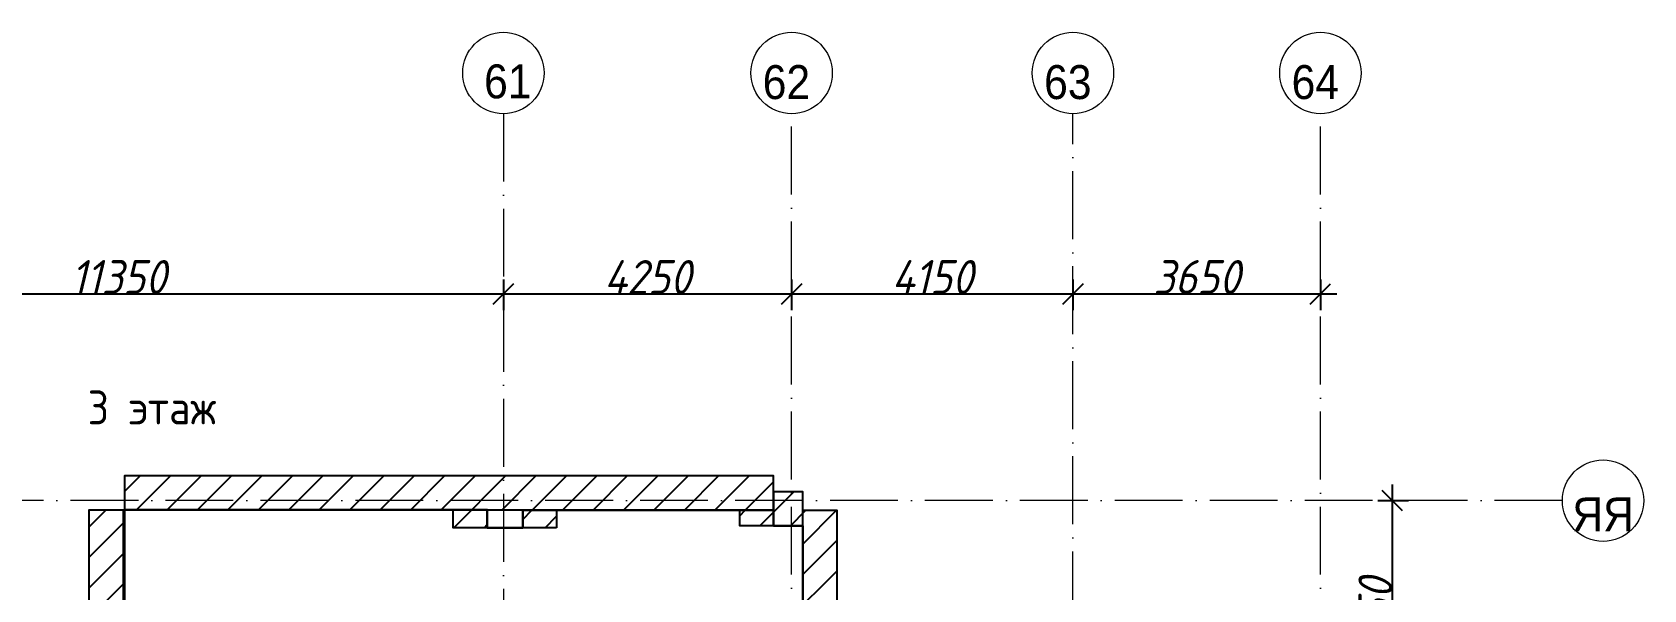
# Model space of a CAD drawing. Header units: millimetres. Extents: x 6277 to 253996, y -115614 to 184496.
# Drawn here: x 116585 to 140352, y 119193 to 127406 of the extents above; entities that cross this region are included whole.
import ezdxf

# ---------------------------------------------------------------- set-up
doc = ezdxf.new("R2010")
doc.units = ezdxf.units.MM
doc.linetypes.add('50_200_ШТРИХ_1Т_ш5_п1_п1_', pattern=[1400, 1000, -200, 0, -200])
doc.layers.add('A-ANNO-DIMS', color=7, linetype='Continuous', lineweight=9)
doc.layers.add('Основные линии', color=7, linetype='Continuous', lineweight=30)
for name, color, linetype, lineweight, true_color in [('Оси-1', 7, 'Continuous', 20, 0xaaaaaa), ('Оси-2', 7, 'Continuous', 9, 0xaaaaaa), ('Оси-3', 7, '50_200_ШТРИХ_1Т_ш5_п1_п1_', 9, 0xaaaaaa)]:
    doc.layers.add(name, color=color, linetype=linetype, lineweight=lineweight, true_color=true_color)
doc.styles.add('Arial', font='arial.ttf', dxfattribs={"width": 0.9, "height": 500})
doc.styles.add('ISOCPEUR_I_1', font='isocpeui.ttf', dxfattribs={"width": 0.9, "height": 500})
doc.styles.add('СПДС', font='isocpeur.ttf', dxfattribs={"width": 0.9})
doc.dimstyles.new('ISO-2_5_0_9К_БОЛЬШОЙ', dxfattribs={"dimscale": 304.8, "dimtxt": 497.990588, "dimasz": 0.984252, "dimexe": 0.787402, "dimexo": 0, "dimgap": 0, "dimtad": 1, "dimdec": 0, "dimzin": 0, "dimdsep": 46, "dimtxsty": 'ISOCPEUR_I_1', "dimblk1": 'OBLIQUE', "dimblk2": 'OBLIQUE', "dimsah": 1, "dimcen": 0.09, "dimdle": 0.787402, "dimazin": 0, "dimtfac": 1, "dimtdec": 4, "dimtix": 1, "dimtmove": 0, "dimatfit": 3, "dimfxl": 1, "dimtvp": 1, "dimtolj": 1, "dimtzin": 0, "dimarcsym": 2})

# ---------------------------------------------------------------- blocks, each defined once
blk = doc.blocks.new('Ось сетки - Круг_Ø6_00__ISO-2_5_0_9K_-17386508-АИ_План этажа_Стены_3')
at = {"layer": 'Оси-1'}
blk.add_circle((0, 0), 3, dxfattribs=at)
blk = doc.blocks.new('_Oblique')
at = {"color": 0, "linetype": 'ByBlock', "lineweight": -2}
blk.add_line((-0.5, -0.5), (0.5, 0.5), dxfattribs=at)
blk = doc.blocks.new('*D40')
at = {"layer": 'A-ANNO-DIMS', "color": 0, "lineweight": -2, "transparency": 16777216}
for p, q in [((45551, 116715), (45551, 120746)), ((45339, 120506), (45791, 120506)), ((45339, 116955), (45791, 116955))]:
    blk.add_line(p, q, dxfattribs=at)
at = {"layer": 'Defpoints', "color": 0, "transparency": 16777216}
for p in [(45339, 120506), (45551, 120506), (45339, 116955)]:
    blk.add_point(p, dxfattribs=at)
at = {"layer": 'A-ANNO-DIMS', "color": 0, "lineweight": -2, "transparency": 16777216, "xscale": 300, "yscale": 300, "zscale": 300}
for p, rotation in [((45551, 120506), 90), ((45551, 116955), 270)]:
    blk.add_blockref('_Oblique', p, dxfattribs=dict(at, rotation=rotation))
at = {"layer": 'A-ANNO-DIMS', "color": 0, "transparency": 16777216, "insert": (45301, 118731), "char_height": 500, "width": 1516.96, "attachment_point": 5, "rotation": 90, "style": 'ISOCPEUR_I_1'}
blk.add_mtext('\\A1;3550', dxfattribs=at)
blk = doc.blocks.new('*D42')
at = {"layer": 'A-ANNO-DIMS', "color": 0, "lineweight": -2, "transparency": 16777216}
for p, q in [((21091, 123762), (21091, 123310)), ((32441, 123762), (32441, 123310)), ((20851, 123550), (32681, 123550))]:
    blk.add_line(p, q, dxfattribs=at)
at = {"layer": 'Defpoints', "color": 0, "transparency": 16777216}
for p in [(21091, 123762), (32441, 123762), (32441, 123550)]:
    blk.add_point(p, dxfattribs=at)
at = {"layer": 'A-ANNO-DIMS', "color": 0, "lineweight": -2, "transparency": 16777216, "xscale": 300, "yscale": 300, "zscale": 300, "rotation": 180}
blk.add_blockref('_Oblique', (21091, 123550), dxfattribs=at)
at = {"layer": 'A-ANNO-DIMS', "color": 0, "lineweight": -2, "transparency": 16777216, "xscale": 300, "yscale": 300, "zscale": 300}
blk.add_blockref('_Oblique', (32441, 123550), dxfattribs=at)
at = {"layer": 'A-ANNO-DIMS', "color": 0, "transparency": 16777216, "insert": (26766, 123800), "char_height": 500, "width": 1666.35, "attachment_point": 5, "style": 'ISOCPEUR_I_1'}
blk.add_mtext('\\A1;11350', dxfattribs=at)
blk = doc.blocks.new('*D43')
at = {"layer": 'A-ANNO-DIMS', "color": 0, "lineweight": -2, "transparency": 16777216}
for p, q in [((32441, 123762), (32441, 123310)), ((36691, 123762), (36691, 123310)), ((32201, 123550), (36931, 123550))]:
    blk.add_line(p, q, dxfattribs=at)
at = {"layer": 'Defpoints', "color": 0, "transparency": 16777216}
for p in [(32441, 123762), (36691, 123762), (36691, 123550)]:
    blk.add_point(p, dxfattribs=at)
at = {"layer": 'A-ANNO-DIMS', "color": 0, "lineweight": -2, "transparency": 16777216, "xscale": 300, "yscale": 300, "zscale": 300, "rotation": 180}
blk.add_blockref('_Oblique', (32441, 123550), dxfattribs=at)
at = {"layer": 'A-ANNO-DIMS', "color": 0, "lineweight": -2, "transparency": 16777216, "xscale": 300, "yscale": 300, "zscale": 300}
blk.add_blockref('_Oblique', (36691, 123550), dxfattribs=at)
at = {"layer": 'A-ANNO-DIMS', "color": 0, "transparency": 16777216, "insert": (34566, 123800), "char_height": 500, "width": 1562.92, "attachment_point": 5, "style": 'ISOCPEUR_I_1'}
blk.add_mtext('\\A1;4250', dxfattribs=at)
blk = doc.blocks.new('*D44')
at = {"layer": 'A-ANNO-DIMS', "color": 0, "lineweight": -2, "transparency": 16777216}
for p, q in [((36691, 123762), (36691, 123310)), ((40841, 123762), (40841, 123310)), ((36451, 123550), (41081, 123550))]:
    blk.add_line(p, q, dxfattribs=at)
at = {"layer": 'Defpoints', "color": 0, "transparency": 16777216}
for p in [(36691, 123762), (40841, 123762), (40841, 123550)]:
    blk.add_point(p, dxfattribs=at)
at = {"layer": 'A-ANNO-DIMS', "color": 0, "lineweight": -2, "transparency": 16777216, "xscale": 300, "yscale": 300, "zscale": 300, "rotation": 180}
blk.add_blockref('_Oblique', (36691, 123550), dxfattribs=at)
at = {"layer": 'A-ANNO-DIMS', "color": 0, "lineweight": -2, "transparency": 16777216, "xscale": 300, "yscale": 300, "zscale": 300}
blk.add_blockref('_Oblique', (40841, 123550), dxfattribs=at)
at = {"layer": 'A-ANNO-DIMS', "color": 0, "transparency": 16777216, "insert": (38766, 123800), "char_height": 500, "width": 1448, "attachment_point": 5, "style": 'ISOCPEUR_I_1'}
blk.add_mtext('\\A1;4150', dxfattribs=at)
blk = doc.blocks.new('*D45')
at = {"layer": 'A-ANNO-DIMS', "color": 0, "lineweight": -2, "transparency": 16777216}
for p, q in [((40841, 123762), (40841, 123310)), ((44491, 123762), (44491, 123310)), ((40601, 123550), (44731, 123550))]:
    blk.add_line(p, q, dxfattribs=at)
at = {"layer": 'Defpoints', "color": 0, "transparency": 16777216}
for p in [(40841, 123762), (44491, 123762), (44491, 123550)]:
    blk.add_point(p, dxfattribs=at)
at = {"layer": 'A-ANNO-DIMS', "color": 0, "lineweight": -2, "transparency": 16777216, "xscale": 300, "yscale": 300, "zscale": 300, "rotation": 180}
blk.add_blockref('_Oblique', (40841, 123550), dxfattribs=at)
at = {"layer": 'A-ANNO-DIMS', "color": 0, "lineweight": -2, "transparency": 16777216, "xscale": 300, "yscale": 300, "zscale": 300}
blk.add_blockref('_Oblique', (44491, 123550), dxfattribs=at)
at = {"layer": 'A-ANNO-DIMS', "color": 0, "transparency": 16777216, "insert": (42666, 123800), "char_height": 500, "width": 1516.96, "attachment_point": 5, "style": 'ISOCPEUR_I_1'}
blk.add_mtext('\\A1;3650', dxfattribs=at)
blk = doc.blocks.new('osi')
at = {"layer": 'Оси-3'}
for p, q in [((32440.8, 126205.7), (32440.8, 83013.9)), ((36690.8, 83013.9), (36690.8, 126205.7)), ((40840.8, 82355.8), (40840.8, 126205.7)), ((44490.8, 83013.9), (44490.8, 126205.7)), ((48058.7, 120505.8), (6276.8, 120505.8))]:
    blk.add_line(p, q, dxfattribs=at)
at = {"layer": 'Оси-1', "xscale": 199.9999999999999, "yscale": 199.9999999999999, "zscale": 199.9999999999999}
for p, rotation in [((32440.8, 126805.7), 180), ((48658.7, 120505.8), 89.9999999999998)]:
    blk.add_blockref('Ось сетки - Круг_Ø6_00__ISO-2_5_0_9K_-17386508-АИ_План этажа_Стены_3', p, dxfattribs=dict(at, rotation=rotation))
for p in [(36690.8, 126805.7), (40840.8, 126805.7), (44490.8, 126805.7), (44490.8, 126805.7)]:
    blk.add_blockref('Ось сетки - Круг_Ø6_00__ISO-2_5_0_9K_-17386508-АИ_План этажа_Стены_3', p, dxfattribs=at)
at = {"layer": 'Оси-2', "char_height": 500, "attachment_point": 5, "line_spacing_factor": 0.936439, "style": 'Arial'}
for s, insert, width in [('\\pxqc,t4.572,9.144,13.716,18.288,22.86,27.432,32.004,36.576,41.148,45.72,50.292,54.864,59.436,64.008,68.58,73.152,77.724,82.296,86.868,91.44,96.012,100.584,105.156,109.728,114.3,118.872,123.444,128.016,132.588,137.16,141.732,146.304;{61}', (32505.9, 126678.6), 702), ('\\pxqc,t4.572,9.144,13.716,18.288,22.86,27.432,32.004,36.576,41.148,45.72,50.292,54.864,59.436,64.008,68.58,73.152,77.724,82.296,86.868,91.44,96.012,100.584,105.156,109.728,114.3,118.872,123.444,128.016,132.588,137.16,141.732,146.304;{62}', (36614.8, 126668.2), 702), ('\\pxqc,t4.572,9.144,13.716,18.288,22.86,27.432,32.004,36.576,41.148,45.72,50.292,54.864,59.436,64.008,68.58,73.152,77.724,82.296,86.868,91.44,96.012,100.584,105.156,109.728,114.3,118.872,123.444,128.016,132.588,137.16,141.732,146.304;{63}', (40764.8, 126668.2), 702), ('\\pxqc,t4.572,9.144,13.716,18.288,22.86,27.432,32.004,36.576,41.148,45.72,50.292,54.864,59.436,64.008,68.58,73.152,77.724,82.296,86.868,91.44,96.012,100.584,105.156,109.728,114.3,118.872,123.444,128.016,132.588,137.16,141.732,146.304;{64}', (44414.8, 126668.2), 702), ('\\pxqc,t4.572,9.144,13.716,18.288,22.86,27.432,32.004,36.576,41.148,45.72,50.292,54.864,59.436,64.008,68.58,73.152,77.724,82.296,86.868,91.44,96.012,100.584,105.156,109.728,114.3,118.872,123.444,128.016,132.588,137.16,141.732,146.304;{64}', (44414.8, 126668.2), 702), ('\\pxqc,t4.572,9.144,13.716,18.288,22.86,27.432,32.004,36.576,41.148,45.72,50.292,54.864,59.436,64.008,68.58,73.152,77.724,82.296,86.868,91.44,96.012,100.584,105.156,109.728,114.3,118.872,123.444,128.016,132.588,137.16,141.732,146.304;{ЯЯ}', (48658.5, 120302.9), 916.2)]:
    blk.add_mtext(s, dxfattribs=dict(at, insert=insert, width=width))
at = {"layer": 'A-ANNO-DIMS'}
for base, p1, p2, override, picture, middle in [((32440.8, 123550.1), (21090.8, 123762.2), (32440.8, 123762.2), {"dimpost": '<>', "dimfxl": 11350}, '*D42', (26765.8, 123800.1)), ((36690.8, 123550.1), (32440.8, 123762.2), (36690.8, 123762.2), {"dimpost": '<>', "dimfxl": 4250}, '*D43', (34565.8, 123800.1)), ((40840.8, 123550.1), (36690.8, 123762.2), (40840.8, 123762.2), {"dimpost": '<>', "dimfxl": 4150}, '*D44', (38765.8, 123800.1)), ((44490.8, 123550.1), (40840.8, 123762.2), (44490.8, 123762.2), {"dimpost": '<>', "dimfxl": 3650}, '*D45', (42665.8, 123800.1))]:
    dim = blk.add_linear_dim(base=base, p1=p1, p2=p2, dimstyle='ISO-2_5_0_9К_БОЛЬШОЙ', override=override, dxfattribs=at)
    dim.commit()
    dim.dimension.update_dxf_attribs({"geometry": picture, "text_midpoint": middle})
dim = blk.add_linear_dim(base=(45551.2, 120505.8), p1=(45339.1, 116955.5), p2=(45339.1, 120505.8), angle=90, dimstyle='ISO-2_5_0_9К_БОЛЬШОЙ', override={"dimpost": '<>', "dimfxl": 3550.347485}, dxfattribs=at)
dim.commit()
dim.dimension.update_dxf_attribs({"geometry": '*D40', "text_midpoint": (45301.2, 118730.6)})

msp = doc.modelspace()

# ---------------------------------------------------------------- hatches: boundary and pattern name
at = {"true_color": 0xf8991e}
h = msp.add_hatch(dxfattribs=at)
h.set_pattern_fill('ANSI31', color=30, scale=100)
h.paths.add_polyline_path([(135481.1, 96340.4), (135084.7, 96340.4), (135084.7, 95840.4), (135481.1, 95840.4)])
h.paths.add_polyline_path([(135481.1, 95340.4), (135084.7, 95340.4), (135084.7, 94840.4), (135481.1, 94840.4)])
h.paths.add_polyline_path([(135981.1, 116306.4), (135481.1, 116306.4), (135481.1, 116061.4), (135506, 116061.4), (135506, 113790.4), (135481.1, 113790.4), (135481.1, 113271.7), (135511.6, 113271.7), (135511.6, 107940.4), (135481.1, 107940.4), (135481.1, 107426.4), (135533.7, 107426.4), (135533.7, 104590.4), (135481.1, 104590.4), (135481.1, 104090.4), (135538.7, 104090.4), (135538.7, 99360.4), (135541.1, 99360.4), (135541.1, 98860.4), (135481.1, 98860.4), (135481.1, 98371.4), (135539.7, 98371.4), (135541.1, 98360.4), (135541.1, 97860.4), (135539.7, 95840.4), (135481.1, 95840.4), (135481.1, 95340.4), (135541.6, 95340.4), (135546.2, 90781.4), (135981.1, 90781.4)])
h.paths.add_polyline_path([(135481.1, 98360.4), (135144.7, 98360.4), (135144.7, 97860.4), (135481.1, 97860.4)])
h.paths.add_polyline_path([(135481.1, 99360.4), (135144.7, 99360.4), (135144.7, 98860.4), (135481.1, 98860.4)])
h.paths.add_polyline_path([(128564.8, 95337.8), (127864.8, 95337.8), (127864.8, 94837.8), (128564.8, 94837.8)])
h.paths.add_polyline_path([(127864.8, 95837.8), (127364.8, 95837.8), (127364.8, 95337.8), (127864.8, 95337.8)])
h.paths.add_polyline_path([(128564.8, 96337.8), (127864.8, 96337.8), (127864.8, 95837.8), (128564.8, 95837.8)])
h.paths.add_polyline_path([(128564.8, 98337.8), (127864.8, 98337.8), (127864.8, 97843.9), (128564.8, 97843.9)])
h.paths.add_polyline_path([(127864.8, 98843.9), (127364.8, 98843.9), (127364.8, 98343.9), (127864.8, 98343.9)])
h.paths.add_polyline_path([(128564.8, 99343.9), (127864.8, 99343.9), (127864.8, 98843.9), (128564.8, 98843.9)])
h.paths.add_polyline_path([(123910.6, 98752.4), (123210.6, 98752.4), (123210.6, 98292.4), (123910.6, 98292.4)])
h.paths.add_polyline_path([(124410.6, 98252.4), (123950.6, 98252.4), (123950.6, 97752.4), (124410.6, 97752.4)])
h.paths.add_polyline_path([(123910.6, 97672.4), (123210.6, 97672.4), (123210.6, 97252.4), (123910.6, 97252.4)])
h.paths.add_polyline_path([(123890.6, 95232.4), (123190.6, 95232.4), (123190.6, 94792.4), (123890.6, 94792.4)])
h.paths.add_polyline_path([(124390.6, 94732.4), (123950.6, 94732.4), (123950.6, 94232.4), (124390.6, 94232.4)])
h.paths.add_polyline_path([(123890.6, 94172.4), (123190.6, 94172.4), (123190.6, 93732.4), (123890.6, 93732.4)])
h.paths.add_polyline_path([(135541.1, 90781.4), (127190.7, 90781.4), (127190.7, 90281.4), (135541.1, 90281.4)])
h.paths.add_polyline_path([(127190.7, 90189.4), (126890.7, 90189.4), (126890.7, 89597.4), (127190.7, 89597.4)])
h.paths.add_polyline_path([(127190.7, 89597.4), (120231.1, 89597.4), (120231.1, 89097.4), (127190.7, 89097.4)])
h.paths.add_polyline_path([(120731.1, 98305.8), (120241.9, 98305.8), (120241.9, 97805.8), (120231.1, 89597.4), (120731.1, 89597.4)])
h.paths.add_polyline_path([(120231.1, 98305.8), (109471.9, 98305.8), (109471.9, 97805.8), (120231.1, 97805.8)])
h.paths.add_polyline_path([(109287, 102046.4), (108787, 102046.4), (108787, 98305.8), (109287, 98305.8)])
h.paths.add_polyline_path([(112078.1, 102425.4), (112079.1, 102546.4), (109287, 102546.4), (109287, 102046.4), (112078.1, 102046.4)])
h.paths.add_polyline_path([(111918, 101911.9), (111418, 101911.9), (111418, 101380.4), (111918, 101380.4)])
h.paths.add_polyline_path([(112620.1, 101368.4), (111918, 101368.4), (111918, 100868.4), (112620.1, 100868.4)])
h.paths.add_polyline_path([(112638, 102425.4), (112096, 102425.4), (112096, 102046.4), (112078.1, 102046.4), (112078.1, 101925.4), (112638, 101925.4)])
h.paths.add_polyline_path([(118292.9, 100605.4), (116987.9, 100605.4), (116987.9, 100105.4), (118292.9, 100105.4)])
h.paths.add_polyline_path([(118292.9, 102545.4), (116987.9, 102545.4), (116987.9, 102045.4), (118292.9, 102045.4)])
h.paths.add_polyline_path([(119245, 115030.4), (117946, 115030), (117946, 114780), (117946.8, 114530.4), (119245, 114530.4)])
h.paths.add_polyline_path([(112096, 110156.4), (111596, 110156.4), (111596, 102546.4), (112096, 102546.4)])
h.paths.add_polyline_path([(112638, 104678.4), (112096, 104678.4), (112096, 104178.4), (112638, 104178.4)])
h.paths.add_polyline_path([(112655.8, 105735.4), (112096, 105735.4), (112096, 105235.4), (112655.8, 105235.4)])
h.paths.add_polyline_path([(118174.8, 104618), (117414.8, 104618), (117414.8, 104118), (118174.8, 104118)])
h.paths.add_polyline_path([(118174.8, 105730), (117414.8, 105730), (117414.8, 105238), (118174.8, 105238)])
h.paths.add_polyline_path([(123862.9, 100122.9), (122751.4, 100122.9), (122751.4, 99622.9), (123862.9, 99622.9)])
h.paths.add_polyline_path([(122751.4, 101485.4), (122251.4, 101485.4), (122251.4, 100182.9), (122751.4, 100182.9)])
h.paths.add_polyline_path([(123862.9, 102505.4), (122751.4, 102505.4), (122751.4, 102065.4), (123162.9, 102065.4), (123162.9, 102045.4), (123862.9, 102045.4)])
h.paths.add_polyline_path([(126010.6, 103812.4), (124657.2, 103812.4), (124657.2, 103312.4), (126010.6, 103312.4)])
h.paths.add_polyline_path([(126510.6, 104742.7), (126010.6, 104742.7), (126010.6, 103770.7), (126510.6, 103770.7)])
h.paths.add_polyline_path([(123990.6, 103812.4), (123090.6, 103812.4), (123090.6, 103312.4), (123990.6, 103312.4)])
h.paths.add_polyline_path([(123070.6, 104767.8), (122590.6, 104767.8), (122590.6, 103812.4), (123070.6, 103812.4), (123070.6, 103832.4)])
h.paths.add_polyline_path([(123070.6, 106262.7), (123076, 106322.7), (122590.6, 106322.7), (122590.6, 105234.3), (123070.6, 105234.3)])
h.paths.add_polyline_path([(124173.3, 106822.7), (123090.6, 106822.7), (123090.6, 106322.7), (124173.3, 106322.7)])
h.paths.add_polyline_path([(125970.6, 105340.4), (124702.3, 105340.4), (124702.3, 104840.4), (125970.6, 104840.4)])
h.paths.add_polyline_path([(128564.8, 104086.2), (127864.8, 104086.2), (127864.8, 103586.2), (128564.8, 103586.2)])
h.paths.add_polyline_path([(127864.8, 104586.2), (127364.8, 104586.2), (127364.8, 104086.2), (127864.8, 104086.2)])
h.paths.add_polyline_path([(128564.8, 105086.2), (127864.8, 105086.2), (127864.8, 104587.8), (128564.8, 104587.8)])
h.paths.add_polyline_path([(128564.8, 107436.2), (127864.8, 107436.2), (127864.8, 106936.2), (128564.8, 106936.2)])
h.paths.add_polyline_path([(127864.8, 107936.2), (127364.8, 107936.2), (127364.8, 107436.2), (127864.8, 107436.2)])
h.paths.add_polyline_path([(128564.8, 108436.2), (127864.8, 108436.2), (127864.8, 107937.8), (128564.8, 107937.8)])
h.paths.add_polyline_path([(135481.1, 104087.8), (135084.7, 104087.8), (135084.7, 103587.8), (135481.1, 103587.8)])
h.paths.add_polyline_path([(135481.1, 105087.8), (135084.7, 105087.8), (135084.7, 104590.4), (135481.1, 104590.4)])
h.paths.add_polyline_path([(135481.1, 108440.4), (135102.6, 108440.4), (135102.6, 107940.4), (135481.1, 107940.4)])
h.paths.add_polyline_path([(135481.1, 107426.4), (135102.6, 107426.4), (135102.6, 106940.4), (135481.1, 106940.4)])
h.paths.add_polyline_path([(135481.1, 116806.4), (127749, 116806.4), (127749, 116306.4), (135481.1, 116306.4)])
h.paths.add_polyline_path([(128564.8, 113284.2), (127864.8, 113284.2), (127864.8, 112784.2), (128564.8, 112784.2)])
h.paths.add_polyline_path([(127804.8, 113784.2), (127364.8, 113784.2), (127364.8, 113284.2), (127804.8, 113284.2)])
h.paths.add_polyline_path([(128564.8, 114284.2), (127864.8, 114284.2), (127864.8, 113787.8), (128564.8, 113787.8)])
h.paths.add_polyline_path([(127749, 116806.4), (127249, 116806.4), (127249, 116096.4), (127749, 116096.4)])
h.paths.add_polyline_path([(128449, 120363.4), (127949, 120363.4), (127949, 116806.4), (128449, 116806.4)])
h.paths.add_polyline_path([(128789, 116306.4), (128289, 116306.4), (128289, 116096.4), (128789, 116096.4)])
h.paths.add_polyline_path([(127949, 120633.4), (127519, 120633.4), (127519, 120133.4), (127949, 120133.4)])
h.paths.add_polyline_path([(127949, 119046.4), (127749, 119046.4), (127749, 118546.4), (127949, 118546.4)])
h.paths.add_polyline_path([(127519, 120363.4), (127019, 120363.4), (127019, 120133.4), (127519, 120133.4)])
h.paths.add_polyline_path([(127519, 120633.4), (127519, 120870.4), (117945, 120870.4), (117945, 120370.4), (127519, 120370.4)])
h.paths.add_polyline_path([(123295, 120370.4), (122795, 120370.4), (122795, 120107.4), (123295, 120107.4)])
h.paths.add_polyline_path([(124319, 120363.4), (123819, 120363.4), (123819, 120107.4), (124319, 120107.4)])
h.paths.add_polyline_path([(124067.4, 118663.4), (122984.8, 118663.4), (122984.8, 118163.4), (124067.4, 118163.4)])
h.paths.add_polyline_path([(124067.4, 115673.4), (122984.8, 115673.4), (122984.8, 115173.4), (124067.4, 115173.4)])
h.paths.add_polyline_path([(122984.8, 116648.8), (122484.8, 116648.8), (122484.8, 115673.4), (122984.8, 115673.4)])
h.paths.add_polyline_path([(122984.8, 118163.4), (122484.8, 118163.4), (122484.8, 117152), (122984.8, 117152)])
h.paths.add_polyline_path([(117927, 120370.4), (117427, 120370.4), (117427, 110681.4), (117927, 110681.4)])
h.paths.add_polyline_path([(119745, 114530.4), (119245, 114530.4), (119245, 113032.4), (119745, 113032.4)])
h.paths.add_polyline_path([(117927, 110656.4), (112096, 110656.4), (112096, 110156.4), (117927, 110156.4)])
h.paths.add_polyline_path([(118557, 110685.6), (118057, 110685.6), (118057, 110156.4), (118557, 110156.4)])
h.paths.add_polyline_path([(123970.6, 109262.7), (122764.1, 109262.7), (122764.1, 108762.7), (123970.6, 108762.7)])
h.paths.add_polyline_path([(122660.6, 110179.4), (122160.6, 110179.4), (122160.6, 109322.7), (122660.6, 109322.7)])
h.paths.add_polyline_path([(122660.6, 113032.4), (122160.6, 113032.4), (122160.6, 110672), (122660.6, 110672)])
h.paths.add_polyline_path([(123993.3, 113592.4), (122786.8, 113592.4), (122786.8, 113092.4), (123993.3, 113092.4)])

# ---------------------------------------------------------------- linework, layer by layer
at = {"color": 3}
for points in [[(117945, 120370.4), (127519, 120370.4), (127519, 120870.4), (117945, 120870.4)], [(127519, 120133.4), (127949, 120133.4), (127949, 120633.4), (127519, 120633.4)], [(117927, 110681.4), (117427, 110681.4), (117427, 120370.4), (117927, 120370.4)], [(123295, 120107.4), (122795, 120107.4), (122795, 120370.4), (123295, 120370.4)], [(124319, 120107.4), (123819, 120107.4), (123819, 120370.4), (124319, 120370.4)], [(127519, 120133.4), (127019, 120133.4), (127019, 120363.4), (127519, 120363.4)], [(127949, 120363.4), (128449, 120363.4), (128449, 116806.4), (127949, 116806.4)]]:
    msp.add_lwpolyline(points, close=True, dxfattribs=at)
at = {"lineweight": 30}
for points in [[(127749, 116096.4), (127749, 118546.4), (127769, 118546.4), (127949, 118546.4), (127949, 120133.4), (127749, 120133.4), (127519, 120133.4), (127519, 120363.4), (123819, 120363.4), (123819, 120107.4), (123295, 120107.4), (123295, 120370.4), (117945, 120370.4)], [(117945, 120370.4), (117945, 117153.4), (118075, 117153.4), (118075, 116613.4)]]:
    msp.add_lwpolyline(points, dxfattribs=at)

# ---------------------------------------------------------------- block references
msp.add_blockref('osi', (91093.2, 0))

# ---------------------------------------------------------------- texts
at = {"layer": 'Основные линии', "insert": (117402, 122128.8), "char_height": 500, "attachment_point": 1, "style": 'СПДС'}
msp.add_mtext_dynamic_manual_height_columns('3 этаж ', width=2291.008, gutter_width=1622.4, heights=[0], dxfattribs=at)

doc.saveas('drawing.dxf')
